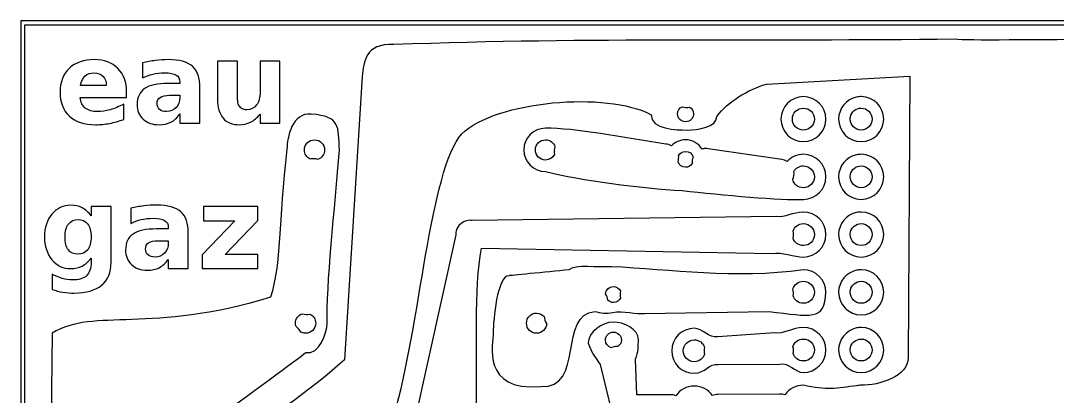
# Model space of a CAD drawing. Extents: x 0 to 58.6, y 0 to 39.2.
# Drawn here: x 0.01 to 36.48, y 26 to 39.22 of the extents above; entities that cross this region are included whole.
import ezdxf

# ---------------------------------------------------------------- set-up
doc = ezdxf.new("R2010")
doc.units = 0
doc.layers.get('0').update_dxf_attribs({"linetype": 'CONTINUOUS'})

msp = doc.modelspace()

# ---------------------------------------------------------------- linework, layer by layer
at = {"color": 7}
for p, q in [((0.010583, 39.224383), (0.010583, 0.010797)), ((58.583356, 39.224383), (0.010583, 39.224383)), ((0.151695, 39.083272), (58.442245, 39.083272)), ((0.151695, 0.151908), (0.151695, 39.083272)), ((13.138546, 38.384008), (13.138546, 38.384008)), ((2.604391, 37.854278), (2.604391, 37.854278)), ((4.29773, 37.743153), (4.29773, 37.210897)), ((5.199962, 37.854278), (5.199962, 37.854278)), ((6.935634, 37.801361), (6.935634, 36.468739)), ((7.637228, 37.801361), (6.935634, 37.801361)), ((7.637228, 37.583079), (7.637228, 37.801361)), ((9.129919, 37.801361), (8.432299, 37.801361)), ((8.432299, 37.801361), (8.432299, 36.724062)), ((9.129919, 35.619423), (9.129919, 37.801361)), ((2.600422, 37.390374), (2.600422, 37.390374)), ((12.020998, 37.2572), (11.401898, 27.287116)), ((26.250852, 36.991833), (31.300897, 37.268509)), ((31.300897, 37.268509), (31.238133, 27.364454)), ((3.019347, 36.948077), (2.113587, 36.948077)), ((5.610949, 37.016428), (5.199962, 37.016428)), ((5.610949, 37.070668), (5.610949, 37.016428)), ((6.314302, 35.619423), (6.314302, 36.864292)), ((2.105649, 36.517246), (3.73637, 36.517246)), ((3.73637, 36.517246), (3.73637, 36.716125)), ((5.248469, 36.601031), (5.610949, 36.601031)), ((5.248469, 36.601031), (5.248469, 36.601031)), ((5.610949, 36.601031), (5.610949, 36.521215)), ((27.550713, 36.553406), (27.550713, 36.553406)), ((29.58272, 36.553406), (29.58272, 36.553406)), ((3.633182, 35.751716), (3.633182, 36.289262)), ((23.284294, 36.197099), (23.284294, 36.197099)), ((27.550713, 36.146828), (27.550713, 36.146828)), ((29.58272, 36.146828), (29.58272, 36.146828)), ((5.610949, 35.942657), (5.610949, 35.619423)), ((8.432299, 35.93472), (8.432299, 35.619423)), ((10.228568, 35.937799), (10.228568, 35.937799)), ((5.610949, 35.619423), (6.314302, 35.619423)), ((8.432299, 35.619423), (9.129919, 35.619423)), ((18.474593, 35.438192), (18.474593, 35.438184)), ((10.346125, 35.032047), (10.346125, 35.032047)), ((18.474593, 35.032047), (18.474593, 35.032047)), ((26.793563, 34.334426), (24.200196, 34.720278)), ((23.404688, 34.625469), (23.404679, 34.625469)), ((29.58272, 34.521398), (29.58272, 34.521398)), ((27.550713, 34.11526), (27.550713, 34.11526)), ((29.58272, 34.11526), (29.58272, 34.11526)), ((1.767864, 32.729281), (1.767864, 32.729281)), ((3.18824, 32.680334), (2.487092, 32.680334)), ((2.487092, 32.680334), (2.487092, 32.3571)), ((3.18824, 30.718442), (3.18824, 32.680334)), ((3.889829, 32.622125), (3.889829, 32.090311)), ((4.792061, 32.733251), (4.792061, 32.733251)), ((6.44439, 32.680333), (6.44439, 32.181592)), ((8.347632, 32.680333), (6.44439, 32.680333)), ((8.347632, 32.193498), (8.347632, 32.680333)), ((27.550713, 32.489844), (27.550713, 32.489833)), ((29.58272, 32.489833), (29.58272, 32.489833)), ((2.027156, 32.226572), (2.027156, 32.226572)), ((7.54506, 32.181592), (6.395442, 30.985231)), ((6.44439, 32.181592), (7.54506, 32.181592)), ((7.198454, 30.997137), (8.347632, 32.193498)), ((26.595307, 32.332507), (15.897984, 32.192177)), ((5.203049, 31.895401), (4.792061, 31.895401)), ((5.203049, 31.950081), (5.203049, 31.895401)), ((5.906402, 30.498396), (5.906402, 31.743265)), ((27.550725, 32.082815), (27.550713, 32.082815)), ((29.58272, 32.082815), (29.58272, 32.082815)), ((4.840568, 31.480445), (5.203049, 31.480445)), ((4.840568, 31.480445), (4.840568, 31.480445)), ((5.203049, 31.480445), (5.203049, 31.400628)), ((15.318544, 31.684176), (13.44978, 23.229773)), ((16.223862, 31.216313), (26.447918, 31.033362)), ((2.487092, 30.868372), (2.487092, 30.718441)), ((5.203049, 30.82163), (5.203049, 30.498396)), ((6.395442, 30.985231), (6.395442, 30.498396)), ((8.347632, 30.997137), (7.198454, 30.997137)), ((8.347632, 30.498396), (8.347632, 30.997137)), ((1.113459, 30.307454), (1.113459, 29.763734)), ((5.203049, 30.498396), (5.906402, 30.498396)), ((6.395442, 30.498396), (8.347632, 30.498396)), ((27.550713, 30.457386), (27.550713, 30.457386)), ((29.58272, 30.457386), (29.58272, 30.457386)), ((27.550718, 30.051248), (27.550713, 30.051248)), ((29.58272, 30.051248), (29.58272, 30.051248)), ((20.86467, 29.863834), (20.86467, 29.863834)), ((9.917057, 28.910889), (9.917057, 28.910889)), ((18.161502, 28.931615), (18.161502, 28.931615)), ((21.961779, 28.922794), (26.33698, 28.990761)), ((1.119328, 28.230575), (0.795873, 1.227309)), ((20.86467, 28.263539), (20.86467, 28.263541)), ((26.533001, 28.232047), (24.54195, 28.098616)), ((27.550713, 28.425377), (27.550713, 28.425377)), ((29.58272, 28.425377), (29.58272, 28.425377)), ((23.70766, 27.990577), (23.707629, 27.990577)), ((27.550673, 28.019241), (27.550713, 28.019241)), ((29.58272, 28.019241), (29.58272, 28.019241)), ((20.394948, 27.127236), (20.803375, 25.485409)), ((21.694142, 26.057352), (21.636818, 27.304755)), ((24.549006, 27.123182), (26.716392, 27.139056)), ((22.869338, 26.059113), (21.694142, 26.057352)), ((26.709336, 26.082485), (24.54195, 26.066168))]:
    msp.add_line(p, q, dxfattribs=at)
for points in [[(45.120417, 38.189099), (42.738449, 38.784878), (33.669325, 38.453451), (32.891577, 38.573397)], [(13.138546, 38.384008), (12.124719, 38.435212), (12.088639, 37.787749), (12.020998, 37.2572)], [(32.891577, 38.573397), (26.111682, 38.488426), (20.166965, 38.638834), (13.138546, 38.384008)], [(2.604391, 37.854278), (2.227697, 37.854278), (1.931453, 37.752176), (1.715829, 37.548242)], [(3.426806, 37.544274), (3.221574, 37.750806), (2.947312, 37.854278), (2.604391, 37.854278)], [(4.747523, 37.824733), (4.596845, 37.806548), (4.447108, 37.779523), (4.29773, 37.743153)], [(5.199962, 37.854278), (5.049284, 37.854278), (4.8982, 37.844217), (4.747523, 37.824733)], [(6.051041, 37.620121), (5.876982, 37.775994), (5.593541, 37.854278), (5.199962, 37.854278)], [(6.314302, 36.864292), (6.314302, 37.213708), (6.226398, 37.465547), (6.051041, 37.620121)], [(7.635467, 37.137255), (7.636754, 37.316509), (7.637228, 37.464875), (7.637228, 37.583079)], [(1.715829, 37.548242), (1.501503, 37.344308), (1.394359, 37.064098), (1.394359, 36.708188)], [(2.113587, 36.948077), (2.13437, 37.090961), (2.187024, 37.199941), (2.271456, 37.27528)], [(2.271456, 37.27528), (2.355887, 37.351917), (2.465332, 37.390374), (2.600422, 37.390374)], [(2.600422, 37.390374), (2.72512, 37.390374), (2.825851, 37.349616), (2.902489, 37.267783)], [(2.902489, 37.267783), (2.980425, 37.187249), (3.019347, 37.080569), (3.019347, 36.948077)], [(3.73637, 36.716125), (3.73637, 37.061644), (3.633339, 37.337742), (3.426806, 37.544274)], [(4.29773, 37.210897), (4.40814, 37.270649), (4.527646, 37.315519), (4.656241, 37.345394)], [(4.656241, 37.345394), (4.784837, 37.37527), (4.923583, 37.390374), (5.072961, 37.390374)], [(5.072961, 37.390374), (5.257411, 37.390374), (5.393392, 37.364279), (5.480421, 37.312321)], [(5.480421, 37.312321), (5.56745, 37.261663), (5.610949, 37.181078), (5.610949, 37.070668)], [(5.199962, 37.016428), (4.823268, 37.016428), (4.546265, 36.956455), (4.369608, 36.836952)], [(7.633254, 36.780507), (7.633254, 36.840258), (7.634157, 36.9593), (7.635467, 37.137255)], [(24.502281, 35.857577), (24.906429, 36.379589), (25.556938, 36.781513), (26.250852, 36.991833)], [(1.394359, 36.708188), (1.394359, 36.345782), (1.50378, 36.064177), (1.722002, 35.862841)], [(2.282921, 36.149033), (2.181603, 36.230866), (2.122536, 36.353579), (2.105649, 36.517246)], [(4.369608, 36.836952), (4.194251, 36.717449), (4.106788, 36.52972), (4.106788, 36.273828)], [(4.810141, 36.309106), (4.810141, 36.405228), (4.846321, 36.478028), (4.919061, 36.527388)], [(4.919061, 36.527388), (4.993101, 36.576748), (5.102987, 36.601031), (5.248469, 36.601031)], [(5.610949, 36.521215), (5.610949, 36.37963), (5.566079, 36.261495), (5.476452, 36.166672)], [(7.646925, 36.400388), (7.637831, 36.478324), (7.633254, 36.60515), (7.633254, 36.780507)], [(8.432299, 36.724062), (8.432299, 36.525324), (8.390636, 36.370103), (8.307503, 36.258394)], [(15.534324, 35.24789), (16.714732, 36.40265), (20.637512, 36.75138), (22.18952, 35.916355)], [(27.550713, 36.553406), (27.115446, 36.553406), (26.758283, 36.196244), (26.758283, 35.760976)], [(28.343144, 35.760976), (28.343144, 36.196244), (27.98598, 36.553406), (27.550713, 36.553406)], [(29.423528, 36.537088), (29.063529, 36.462839), (28.789849, 36.141834), (28.789849, 35.760975)], [(29.58272, 36.553406), (29.528312, 36.553406), (29.474958, 36.547696), (29.423528, 36.537088)], [(30.375151, 35.760975), (30.375151, 36.196243), (30.01799, 36.553405), (29.58272, 36.553406)], [(2.707579, 36.026442), (2.525726, 36.026442), (2.384238, 36.067199), (2.282921, 36.149033)], [(3.633182, 36.289262), (3.470814, 36.200934), (3.312387, 36.134988), (3.157813, 36.090824)], [(4.106788, 36.273828), (4.106788, 36.063399), (4.176847, 35.892145), (4.317133, 35.759653)], [(4.897895, 36.100526), (4.839442, 36.151184), (4.810141, 36.220778), (4.810141, 36.309106)], [(5.476452, 36.166672), (5.386825, 36.073148), (5.276474, 36.026442), (5.145281, 36.026442)], [(6.935634, 36.468739), (6.935634, 36.173879), (7.001556, 35.949064), (7.13275, 35.79449)], [(7.693668, 36.232818), (7.671587, 36.267889), (7.656018, 36.32375), (7.646925, 36.400388)], [(7.804793, 36.127866), (7.75933, 36.152546), (7.722245, 36.187355), (7.693668, 36.232818)], [(7.964426, 36.090824), (7.904674, 36.090824), (7.851555, 36.103186), (7.804793, 36.127866)], [(8.307503, 36.258394), (8.224371, 36.146685), (8.109907, 36.090824), (7.964426, 36.090824)], [(23.124662, 35.945743), (23.124662, 36.058985), (23.189745, 36.15262), (23.284294, 36.197099)], [(23.284294, 36.197099), (23.367886, 36.169716), (23.457326, 36.16545), (23.543144, 36.184751)], [(23.543144, 36.184751), (23.626651, 36.136818), (23.684696, 36.050844), (23.684696, 35.945743)], [(27.16442, 35.760976), (27.16442, 35.976609), (27.335081, 36.146828), (27.550713, 36.146828)], [(27.550713, 36.146828), (27.766345, 36.146828), (27.936567, 35.976609), (27.936567, 35.760976)], [(29.204365, 35.83947), (29.239896, 36.016508), (29.394042, 36.146828), (29.58272, 36.146828)], [(29.58272, 36.146828), (29.798354, 36.146828), (29.968573, 35.976609), (29.968573, 35.760976)], [(1.722002, 35.862841), (1.941524, 35.662804), (2.248759, 35.562538), (2.643637, 35.562538)], [(3.157813, 36.090824), (3.004537, 36.047959), (2.854359, 36.026442), (2.707579, 36.026442)], [(3.13841, 35.611486), (3.303376, 35.642661), (3.468217, 35.689366), (3.633182, 35.751716)], [(4.317133, 35.759653), (4.458717, 35.62846), (4.642334, 35.562538), (4.86835, 35.562538)], [(5.145281, 36.026442), (5.040067, 36.026442), (4.957646, 36.051166), (4.897895, 36.100526)], [(5.295212, 35.652496), (5.412117, 35.713547), (5.517425, 35.810165), (5.610949, 35.942657)], [(7.13275, 35.79449), (7.265242, 35.639916), (7.457107, 35.562538), (7.709102, 35.562538)], [(8.097159, 35.652496), (8.215363, 35.713547), (8.327085, 35.807423), (8.432299, 35.93472)], [(10.228568, 35.937799), (9.561453, 35.997273), (9.378839, 35.124004), (9.378839, 34.70557)], [(11.226115, 34.676149), (11.172056, 35.498085), (11.284064, 35.855473), (10.228568, 35.937799)], [(22.18952, 35.916355), (22.18952, 35.392729), (23.086778, 35.376704), (23.463458, 35.376704)], [(23.404679, 35.665725), (23.247634, 35.665725), (23.124662, 35.788698), (23.124662, 35.945743)], [(23.684696, 35.945743), (23.684696, 35.788698), (23.561724, 35.665725), (23.404679, 35.665725)], [(23.463458, 35.376704), (23.840138, 35.376704), (24.502281, 35.480896), (24.502281, 35.857577)], [(26.758283, 35.760976), (26.758283, 35.325708), (27.115446, 34.968546), (27.550713, 34.968546)], [(27.550713, 35.374683), (27.335081, 35.374683), (27.16442, 35.545343), (27.16442, 35.760976)], [(27.550713, 34.968546), (27.98598, 34.968546), (28.343144, 35.325708), (28.343144, 35.760976)], [(27.936567, 35.760976), (27.936564, 35.545343), (27.766345, 35.374683), (27.550713, 35.374683)], [(28.789849, 35.760975), (28.789849, 35.325707), (29.147455, 34.968545), (29.58272, 34.968545)], [(29.196869, 35.760976), (29.196869, 35.78793), (29.199285, 35.814178), (29.204365, 35.83947)], [(29.58272, 35.374683), (29.367088, 35.374683), (29.196871, 35.545343), (29.196869, 35.760976)], [(29.968573, 35.760976), (29.968573, 35.545343), (29.798354, 35.374683), (29.58272, 35.374683)], [(29.58272, 34.968545), (30.01799, 34.968545), (30.375151, 35.325707), (30.375151, 35.760975)], [(2.643637, 35.562538), (2.808603, 35.562538), (2.973444, 35.579013), (3.13841, 35.611486)], [(4.86835, 35.562538), (5.035913, 35.562538), (5.178307, 35.592745), (5.295212, 35.652496)], [(7.709102, 35.562538), (7.850687, 35.562538), (7.980254, 35.592745), (8.097159, 35.652496)], [(18.474593, 35.438184), (18.056159, 35.438184), (17.71259, 35.094615), (17.71259, 34.676181)], [(22.7075, 34.881232), (21.209282, 35.105799), (19.499021, 35.455973), (18.474593, 35.438192)], [(9.9907, 34.676181), (9.9907, 34.87498), (10.147326, 35.032047), (10.346125, 35.032047)], [(10.346125, 35.032047), (10.544924, 35.032047), (10.702432, 34.87498), (10.702432, 34.676181)], [(13.154366, 25.3667), (14.061095, 28.403552), (14.399409, 33.973821), (15.534324, 35.24789)], [(18.119169, 34.676181), (18.119169, 34.87498), (18.275795, 35.032047), (18.474593, 35.032047)], [(18.474593, 35.032047), (18.631711, 35.032047), (18.761332, 34.933114), (18.809292, 34.793921)], [(23.404679, 35.032045), (23.211986, 35.032045), (23.037227, 34.950387), (22.912111, 34.820819)], [(23.985, 34.706607), (23.863267, 34.900744), (23.648863, 35.032045), (23.404679, 35.032045)], [(9.378839, 34.70557), (9.066516, 32.115966), (9.18098, 30.672854), (8.801246, 29.487255)], [(10.199721, 34.352507), (10.075848, 34.407619), (9.9907, 34.530019), (9.9907, 34.676181)], [(10.702432, 34.676181), (10.702432, 34.516804), (10.60066, 34.386379), (10.458132, 34.340159)], [(10.795467, 28.57616), (10.753305, 29.842458), (11.069215, 32.664184), (11.226115, 34.676149)], [(17.71259, 34.676181), (17.71259, 34.257747), (18.056159, 33.914619), (18.474593, 33.914619)], [(18.474594, 34.320756), (18.275795, 34.320756), (18.119169, 34.477382), (18.119169, 34.676181)], [(18.809292, 34.793921), (18.77576, 34.70459), (18.769167, 34.607384), (18.790331, 34.514344)], [(22.912111, 34.820819), (22.849201, 34.855807), (22.779327, 34.876439), (22.7075, 34.881232)], [(24.103181, 34.72645), (24.063121, 34.724712), (24.023427, 34.718054), (23.985, 34.706607)], [(24.200196, 34.720278), (24.168145, 34.725561), (24.135644, 34.727629), (24.103181, 34.72645)], [(10.323194, 34.364412), (10.281698, 34.365722), (10.240204, 34.361714), (10.199721, 34.352507)], [(10.458132, 34.340159), (10.414519, 34.354557), (10.369091, 34.362721), (10.323194, 34.364412)], [(18.790331, 34.514344), (18.732019, 34.399184), (18.614408, 34.320756), (18.474594, 34.320756)], [(23.140976, 34.252846), (23.162516, 34.32336), (23.167794, 34.39784), (23.15642, 34.470687)], [(23.15642, 34.470687), (23.201928, 34.562338), (23.29356, 34.625469), (23.404688, 34.625469)], [(23.404679, 34.625469), (23.533569, 34.625469), (23.638066, 34.542226), (23.671908, 34.425708)], [(23.671908, 34.425708), (23.641805, 34.353088), (23.629703, 34.274267), (23.63663, 34.195961)], [(26.977448, 34.271807), (26.920972, 34.304799), (26.858436, 34.326094), (26.793563, 34.334426)], [(27.550713, 34.521399), (27.325472, 34.521399), (27.122244, 34.424479), (26.977448, 34.271807)], [(28.343144, 33.728969), (28.343144, 34.164237), (27.98598, 34.521399), (27.550713, 34.521399)], [(29.423528, 34.505081), (29.063529, 34.430725), (28.789849, 34.109827), (28.789849, 33.728967)], [(29.58272, 34.521398), (29.528312, 34.521398), (29.474958, 34.515704), (29.423528, 34.505081)], [(30.375151, 33.728967), (30.375151, 34.164235), (30.01799, 34.521397), (29.58272, 34.521398)], [(23.404679, 34.065432), (23.280501, 34.065432), (23.178598, 34.143025), (23.140976, 34.252846)], [(23.63663, 34.195961), (23.587289, 34.118794), (23.504983, 34.065432), (23.404679, 34.065432)], [(27.215132, 33.919027), (27.280982, 34.036283), (27.40489, 34.11526), (27.550713, 34.11526)], [(27.550713, 34.11526), (27.766345, 34.11526), (27.936567, 33.9446), (27.936567, 33.728967)], [(29.204365, 33.807461), (29.239896, 33.984604), (29.394042, 34.11526), (29.58272, 34.11526)], [(29.58272, 34.11526), (29.798354, 34.11526), (29.968573, 33.9446), (29.968573, 33.728967)], [(18.474593, 33.914619), (19.714383, 33.608323), (21.847227, 33.320574), (23.27999, 33.243671)], [(27.174122, 33.643859), (27.214215, 33.729655), (27.228466, 33.825268), (27.215132, 33.919027)], [(27.550713, 33.343115), (27.36446, 33.343115), (27.212296, 33.470297), (27.174122, 33.643859)], [(27.550713, 32.936539), (27.98598, 32.936539), (28.343144, 33.293701), (28.343144, 33.728969)], [(27.936567, 33.728967), (27.936564, 33.513334), (27.766345, 33.343115), (27.550713, 33.343115)], [(28.789849, 33.728967), (28.789849, 33.2937), (29.147455, 32.936538), (29.58272, 32.936538)], [(29.196869, 33.728967), (29.196869, 33.755921), (29.199285, 33.782154), (29.204365, 33.807461)], [(29.58272, 33.343115), (29.367088, 33.343115), (29.196871, 33.513334), (29.196869, 33.728967)], [(29.58272, 32.936538), (30.01799, 32.936538), (30.375151, 33.2937), (30.375151, 33.728967)], [(29.968573, 33.728967), (29.968573, 33.513334), (29.798354, 33.343115), (29.58272, 33.343115)], [(23.27999, 33.243671), (24.694335, 33.09163), (26.788153, 32.888754), (27.550713, 32.936539)], [(1.767864, 32.729281), (1.50158, 32.729281), (1.281784, 32.624879), (1.107726, 32.415749)], [(2.169591, 32.639764), (2.053985, 32.699515), (1.91984, 32.729282), (1.767864, 32.729281)], [(2.487092, 32.3571), (2.39097, 32.485696), (2.285196, 32.580013), (2.169591, 32.639764)], [(4.340063, 32.703705), (4.189386, 32.685521), (4.039207, 32.658496), (3.889829, 32.622125)], [(4.792061, 32.733251), (4.641384, 32.733251), (4.49074, 32.72319), (4.340063, 32.703705)], [(5.643581, 32.499535), (5.469523, 32.655408), (5.185641, 32.733251), (4.792061, 32.733251)], [(5.906402, 31.743265), (5.906402, 32.09268), (5.818939, 32.34496), (5.643581, 32.499535)], [(27.550713, 32.489833), (27.155486, 32.482784), (26.904975, 32.27508), (26.595307, 32.332507)], [(28.343144, 31.696973), (28.343144, 32.132241), (27.98598, 32.489844), (27.550713, 32.489844)], [(29.423528, 32.473516), (29.063529, 32.39916), (28.789849, 32.077821), (28.789849, 31.696961)], [(29.58272, 32.489833), (29.528312, 32.489833), (29.474958, 32.484139), (29.423528, 32.473516)], [(30.375151, 31.696961), (30.375151, 32.132229), (30.01799, 32.489832), (29.58272, 32.489833)], [(1.107726, 32.415749), (0.933668, 32.207918), (0.846229, 31.940975), (0.846229, 31.614941)], [(1.690252, 32.066939), (1.770787, 32.173453), (1.882973, 32.226572), (2.027156, 32.226572)], [(2.027156, 32.226572), (2.172638, 32.226572), (2.28573, 32.173453), (2.366265, 32.066939)], [(3.889829, 32.090311), (4.000239, 32.150062), (4.119745, 32.194932), (4.248341, 32.224808)], [(4.248341, 32.224808), (4.376936, 32.254684), (4.516123, 32.269346), (4.665502, 32.269346)], [(4.665502, 32.269346), (4.849952, 32.269346), (4.985491, 32.243252), (5.07252, 32.191294)], [(5.07252, 32.191294), (5.15955, 32.140635), (5.203049, 32.060491), (5.203049, 31.950081)], [(15.60209, 32.147198), (15.422464, 32.064593), (15.310476, 31.881721), (15.318544, 31.684176)], [(15.804497, 32.198792), (15.734094, 32.196412), (15.665042, 32.178811), (15.60209, 32.147198)], [(15.897984, 32.192177), (15.867106, 32.197379), (15.835799, 32.199593), (15.804497, 32.198792)], [(1.569425, 31.614941), (1.569425, 31.809783), (1.609718, 31.960426), (1.690252, 32.066939)], [(2.366265, 32.066939), (2.446799, 31.960426), (2.487092, 31.809783), (2.487092, 31.614941)], [(4.792061, 31.895401), (4.415368, 31.8954), (4.138805, 31.835427), (3.962149, 31.715924)], [(27.184706, 31.577018), (27.204891, 31.655838), (27.205049, 31.738455), (27.185158, 31.817349)], [(27.185158, 31.817349), (27.235265, 31.97224), (27.377575, 32.082815), (27.550725, 32.082815)], [(27.550713, 32.082815), (27.766345, 32.082815), (27.936567, 31.912596), (27.936567, 31.696963)], [(29.196869, 31.696963), (29.196869, 31.723917), (29.199285, 31.750165), (29.204365, 31.775456)], [(29.204365, 31.775456), (29.239896, 31.952494), (29.394042, 32.082815), (29.58272, 32.082815)], [(29.58272, 32.082815), (29.798354, 32.082815), (29.968573, 31.912596), (29.968573, 31.696963)], [(0.846229, 31.614941), (0.846229, 31.290205), (0.933668, 31.022357), (1.107726, 30.811928)], [(1.686283, 31.158975), (1.608347, 31.26289), (1.569425, 31.414904), (1.569425, 31.614941)], [(2.487092, 31.614941), (2.487092, 31.421399), (2.446799, 31.27122), (2.366265, 31.164707)], [(3.962149, 31.715924), (3.786791, 31.596422), (3.698887, 31.408693), (3.698887, 31.152801)], [(4.40224, 31.188079), (4.40224, 31.284201), (4.438861, 31.357001), (4.511602, 31.406361)], [(4.511602, 31.406361), (4.585641, 31.455721), (4.695087, 31.480445), (4.840568, 31.480445)], [(5.203049, 31.400628), (5.203049, 31.259044), (5.158179, 31.140468), (5.068552, 31.045645)], [(27.550713, 31.311111), (27.377367, 31.311111), (27.234657, 31.421851), (27.184706, 31.577018)], [(27.550713, 30.904544), (27.98598, 30.904544), (28.343144, 31.261705), (28.343144, 31.696973)], [(27.936567, 31.696963), (27.936564, 31.48133), (27.766345, 31.311111), (27.550713, 31.311111)], [(28.789849, 31.696961), (28.789849, 31.261694), (29.147455, 30.904532), (29.58272, 30.904532)], [(29.58272, 31.311111), (29.367088, 31.311111), (29.196871, 31.48133), (29.196869, 31.696963)], [(29.968573, 31.696963), (29.968573, 31.48133), (29.798354, 31.311111), (29.58272, 31.311111)], [(29.58272, 30.904532), (30.01799, 30.904532), (30.375151, 31.261694), (30.375151, 31.696961)], [(2.027156, 31.005075), (1.877778, 31.005075), (1.76422, 31.056358), (1.686283, 31.158975)], [(2.366265, 31.164707), (2.28573, 31.058194), (2.172638, 31.005075), (2.027156, 31.005075)], [(3.698887, 31.152801), (3.698887, 30.942372), (3.768946, 30.771118), (3.909232, 30.638625)], [(4.489994, 30.979499), (4.431542, 31.030157), (4.40224, 31.099751), (4.40224, 31.188079)], [(5.068552, 31.045645), (4.978925, 30.952121), (4.868574, 30.905415), (4.73738, 30.905415)], [(14.921713, 19.213919), (16.694201, 22.476543), (15.692723, 28.358829), (16.223862, 31.216313)], [(26.447918, 31.033362), (26.776614, 31.096972), (27.243106, 30.910443), (27.550713, 30.904544)], [(1.107726, 30.811928), (1.281784, 30.602798), (1.50158, 30.498396), (1.767864, 30.498396)], [(2.169591, 30.587913), (2.285196, 30.647665), (2.39097, 30.741076), (2.487092, 30.868372)], [(2.487092, 30.718441), (2.487092, 30.505415), (2.433532, 30.348823), (2.327018, 30.248804)], [(2.855305, 29.91587), (3.077424, 30.10032), (3.18824, 30.367727), (3.18824, 30.718442)], [(3.909232, 30.638625), (4.050817, 30.507433), (4.234874, 30.441951), (4.46089, 30.441951)], [(4.73738, 30.905415), (4.632166, 30.905415), (4.549746, 30.930139), (4.489994, 30.979499)], [(4.887311, 30.531469), (5.004216, 30.592519), (5.109525, 30.689137), (5.203049, 30.82163)], [(20.793719, 30.56595), (20.34213, 30.525324), (19.514129, 30.6584), (19.297747, 30.455804)], [(1.47197, 30.151349), (1.355065, 30.185122), (1.235559, 30.237311), (1.113459, 30.307454)], [(1.767864, 30.498396), (1.91984, 30.498396), (2.053985, 30.528162), (2.169591, 30.587913)], [(4.46089, 30.441951), (4.628454, 30.441951), (4.770407, 30.471718), (4.887311, 30.531469)], [(19.297747, 30.455804), (18.487515, 30.371261), (17.19166, 30.248815), (17.19166, 30.248815)], [(27.550713, 30.457386), (25.106329, 30.115775), (22.890613, 30.466719), (20.793719, 30.56595)], [(28.343144, 29.665396), (28.343144, 30.100664), (27.98598, 30.457384), (27.550713, 30.457386)], [(29.423528, 30.441069), (29.063529, 30.366818), (28.789849, 30.046255), (28.789849, 29.665396)], [(29.58272, 30.457386), (29.528312, 30.457386), (29.474958, 30.451678), (29.423528, 30.441069)], [(30.375151, 29.665396), (30.375151, 30.100664), (30.01799, 30.457384), (29.58272, 30.457386)], [(1.824308, 30.098873), (1.706104, 30.098873), (1.588875, 30.116279), (1.47197, 30.151349)], [(2.327018, 30.248804), (2.220505, 30.148786), (2.052922, 30.098873), (1.824308, 30.098873)], [(1.892659, 29.637174), (2.313517, 29.637174), (2.634484, 29.730121), (2.855305, 29.91587)], [(17.19166, 30.248815), (16.773226, 30.248815), (16.635382, 28.671345), (16.635382, 28.252911)], [(27.183828, 29.781372), (27.232609, 29.938576), (27.375936, 30.051248), (27.550718, 30.051248)], [(27.550713, 30.051248), (27.766345, 30.051248), (27.936567, 29.881029), (27.936567, 29.665396)], [(29.204365, 29.743889), (29.239896, 29.920927), (29.394042, 30.051248), (29.58272, 30.051248)], [(29.58272, 30.051248), (29.798354, 30.051248), (29.968573, 29.881029), (29.968573, 29.665396)], [(1.113459, 29.763734), (1.242054, 29.720869), (1.369809, 29.689267), (1.497106, 29.668483)], [(1.497106, 29.668483), (1.624402, 29.6477), (1.75627, 29.637174), (1.892659, 29.637174)], [(20.586858, 29.606305), (20.598203, 29.752185), (20.715385, 29.863834), (20.86467, 29.863834)], [(20.670202, 29.382291), (20.661431, 29.462719), (20.632789, 29.539702), (20.586858, 29.606305)], [(20.86467, 29.863834), (20.975014, 29.863834), (21.065751, 29.800957), (21.111616, 29.710375)], [(21.111616, 29.710375), (21.091277, 29.62856), (21.092492, 29.542871), (21.115144, 29.461666)], [(26.33698, 28.990761), (27.816493, 28.812163), (28.311883, 28.648351), (28.343144, 29.665396)], [(27.186469, 29.539277), (27.205954, 29.618916), (27.205028, 29.702178), (27.183828, 29.781372)], [(27.936567, 29.665396), (27.936564, 29.449763), (27.766345, 29.278662), (27.550713, 29.278662)], [(28.789849, 29.665396), (28.789849, 29.230128), (29.147455, 28.872525), (29.58272, 28.872525)], [(29.196869, 29.665396), (29.196869, 29.69235), (29.199285, 29.718598), (29.204365, 29.743889)], [(29.58272, 29.278662), (29.367088, 29.278662), (29.196871, 29.449763), (29.196869, 29.665396)], [(29.58272, 28.872525), (30.01799, 28.872525), (30.375151, 29.230128), (30.375151, 29.665396)], [(29.968573, 29.665396), (29.968573, 29.449763), (29.798354, 29.278662), (29.58272, 29.278662)], [(8.801246, 29.487255), (4.556063, 28.191278), (2.625723, 29.120438), (1.119328, 28.230575)], [(20.864671, 29.303797), (20.788037, 29.303797), (20.720279, 29.334056), (20.670202, 29.382291)], [(21.115144, 29.461666), (21.070305, 29.368106), (20.977194, 29.303797), (20.864671, 29.303797)], [(27.550713, 29.278662), (27.379546, 29.278662), (27.238125, 29.387049), (27.186469, 29.539277)], [(9.67805, 28.576191), (9.67805, 28.733639), (9.777398, 28.863178), (9.917057, 28.910889)], [(9.917057, 28.910889), (10.003295, 28.881571), (10.09602, 28.876989), (10.184728, 28.897661)], [(10.184728, 28.897661), (10.306132, 28.841577), (10.38934, 28.720563), (10.38934, 28.576191)], [(17.806077, 28.576191), (17.806077, 28.77499), (17.962703, 28.931615), (18.161502, 28.931615)], [(18.161502, 28.931615), (18.267196, 28.931615), (18.360082, 28.886573), (18.424763, 28.815198)], [(18.308447, 26.344291), (19.863007, 26.248521), (18.917375, 28.920714), (20.214535, 28.985058)], [(18.424763, 28.815198), (18.432137, 28.726378), (18.463706, 28.641275), (18.516045, 28.569135)], [(20.214535, 28.985058), (20.39257, 28.950452), (20.633976, 28.891508), (20.843889, 28.959123)], [(20.843889, 28.959123), (21.173984, 29.010528), (21.699148, 28.89439), (21.961779, 28.922794)], [(9.699216, 28.458892), (9.686638, 28.495631), (9.67805, 28.534759), (9.67805, 28.576191)], [(9.867227, 28.262658), (9.82988, 28.341982), (9.77184, 28.409771), (9.699216, 28.458892)], [(10.38934, 28.576191), (10.38934, 28.377391), (10.232715, 28.220325), (10.033915, 28.220325)], [(10.037379, 27.541432), (10.519857, 27.463514), (10.784581, 28.221774), (10.795467, 28.57616)], [(18.161502, 28.220325), (17.962703, 28.220325), (17.806077, 28.377391), (17.806077, 28.576191)], [(18.516045, 28.569135), (18.512276, 28.3738), (18.35787, 28.220325), (18.161502, 28.220325)], [(20.85428, 28.617727), (20.477599, 28.617727), (19.981093, 28.256299), (19.981093, 27.879619)], [(21.748247, 27.993915), (21.748247, 28.370596), (21.23096, 28.617727), (20.85428, 28.617727)], [(10.033915, 28.220325), (9.97307, 28.220325), (9.916905, 28.236581), (9.867227, 28.262658)], [(16.635382, 28.252911), (16.635382, 27.834476), (16.214833, 26.167956), (18.308447, 26.344291)], [(20.584652, 27.98352), (20.584652, 28.140566), (20.707625, 28.263539), (20.86467, 28.263539)], [(20.86467, 28.263541), (21.021716, 28.263541), (21.144689, 28.140569), (21.144689, 27.983523)], [(23.707629, 28.396714), (23.272359, 28.396714), (22.915198, 28.039993), (22.915198, 27.604725)], [(24.54195, 28.098616), (24.215768, 28.030856), (24.012651, 28.390911), (23.707629, 28.396714)], [(27.550713, 28.425377), (27.152765, 28.419698), (26.843713, 28.177158), (26.533001, 28.232047)], [(28.343144, 27.632947), (28.343144, 28.068215), (27.98598, 28.425377), (27.550713, 28.425377)], [(29.423528, 28.409502), (29.063529, 28.335146), (28.789849, 28.013807), (28.789849, 27.632947)], [(29.58272, 28.425377), (29.528312, 28.425377), (29.474958, 28.420123), (29.423528, 28.409502)], [(30.375151, 27.632947), (30.375151, 28.068215), (30.01799, 28.425377), (29.58272, 28.425377)], [(19.981093, 27.879619), (20.108789, 27.507363), (20.176975, 27.45693), (20.394948, 27.127236)], [(20.790587, 27.714526), (20.670809, 27.746355), (20.584652, 27.852349), (20.584652, 27.98352)], [(20.994758, 27.75686), (20.924445, 27.757627), (20.854796, 27.743191), (20.790587, 27.714526)], [(21.019452, 27.755099), (21.011236, 27.755889), (21.003002, 27.756476), (20.994758, 27.75686)], [(21.144689, 27.983523), (21.144689, 27.885549), (21.093588, 27.804965), (21.019452, 27.755099)], [(21.636818, 27.304755), (21.76158, 27.569828), (21.72743, 27.780261), (21.748247, 27.993915)], [(23.321807, 27.604725), (23.321807, 27.820358), (23.492026, 27.990577), (23.70766, 27.990577)], [(23.707629, 27.990577), (23.879819, 27.990577), (24.021589, 27.881289), (24.072313, 27.727757)], [(24.072313, 27.727757), (24.052625, 27.64865), (24.053077, 27.565872), (24.073668, 27.486985)], [(27.184223, 27.750247), (27.233411, 27.906888), (27.376385, 28.019241), (27.550673, 28.019241)], [(27.186029, 27.509475), (27.205559, 27.588619), (27.204949, 27.671398), (27.184223, 27.750247)], [(27.550713, 28.019241), (27.766345, 28.019241), (27.936567, 27.848581), (27.936567, 27.632948)], [(29.204365, 27.711441), (29.239896, 27.888585), (29.394042, 28.019241), (29.58272, 28.019241)], [(29.58272, 28.019241), (29.798354, 28.019241), (29.968573, 27.848581), (29.968573, 27.632948)], [(2.460624, 21.450906), (3.592887, 22.968231), (9.411492, 27.01636), (10.037379, 27.541432)], [(22.915198, 27.604725), (22.915198, 27.169457), (23.272359, 26.812296), (23.707629, 26.812296)], [(23.70766, 27.218433), (23.492026, 27.218433), (23.321807, 27.389092), (23.321807, 27.604725)], [(24.073668, 27.486985), (24.024477, 27.330586), (23.881776, 27.218433), (23.70766, 27.218433)], [(27.550713, 27.247096), (27.378702, 27.247096), (27.237032, 27.356194), (27.186029, 27.509475)], [(27.936567, 27.632948), (27.936564, 27.417315), (27.766345, 27.247096), (27.550713, 27.247096)], [(27.550713, 26.840076), (27.98598, 26.840076), (28.343144, 27.197679), (28.343144, 27.632947)], [(28.789849, 27.632947), (28.789849, 27.19768), (29.147455, 26.840077), (29.58272, 26.840077)], [(29.196869, 27.632948), (29.196869, 27.659902), (29.199285, 27.686135), (29.204365, 27.711441)], [(29.58272, 27.247096), (29.367088, 27.247096), (29.196871, 27.417315), (29.196869, 27.632948)], [(29.968573, 27.632948), (29.968573, 27.417315), (29.798354, 27.247096), (29.58272, 27.247096)], [(29.58272, 26.840077), (30.01799, 26.840077), (30.375151, 27.19768), (30.375151, 27.632947)], [(31.238133, 27.364454), (31.235153, 26.702758), (30.212613, 26.383609), (29.58272, 26.393372)], [(11.401898, 27.287116), (9.807375, 25.802396), (4.840292, 22.506083), (3.862982, 21.618036)], [(23.707629, 26.812296), (24.105577, 26.817974), (24.238296, 27.17807), (24.549006, 27.123182)], [(26.716392, 27.139056), (27.042608, 27.206584), (27.245492, 26.845897), (27.550713, 26.840076)], [(23.707629, 26.365149), (23.438835, 26.365148), (23.20032, 26.228384), (23.05675, 26.02163)], [(24.350567, 26.031331), (24.206279, 26.232311), (23.971941, 26.365148), (23.707629, 26.365149)], [(27.550713, 26.393372), (27.281913, 26.393372), (27.043403, 26.256456), (26.899837, 26.049853)], [(29.423528, 26.377055), (28.741144, 26.284296), (28.354467, 26.202252), (27.550713, 26.393372)], [(29.58272, 26.393372), (29.528312, 26.393372), (29.474958, 26.387664), (29.423528, 26.377055)], [(23.05675, 26.02163), (22.997361, 26.046359), (22.933669, 26.059098), (22.869338, 26.059113)], [(24.54195, 26.066168), (24.476463, 26.067523), (24.411376, 26.055676), (24.350567, 26.031331)], [(26.899837, 26.049853), (26.83915, 26.073329), (26.774378, 26.084425), (26.709336, 26.082485)]]:
    msp.add_open_spline(points, degree=3, dxfattribs=at)

doc.saveas('drawing.dxf')
